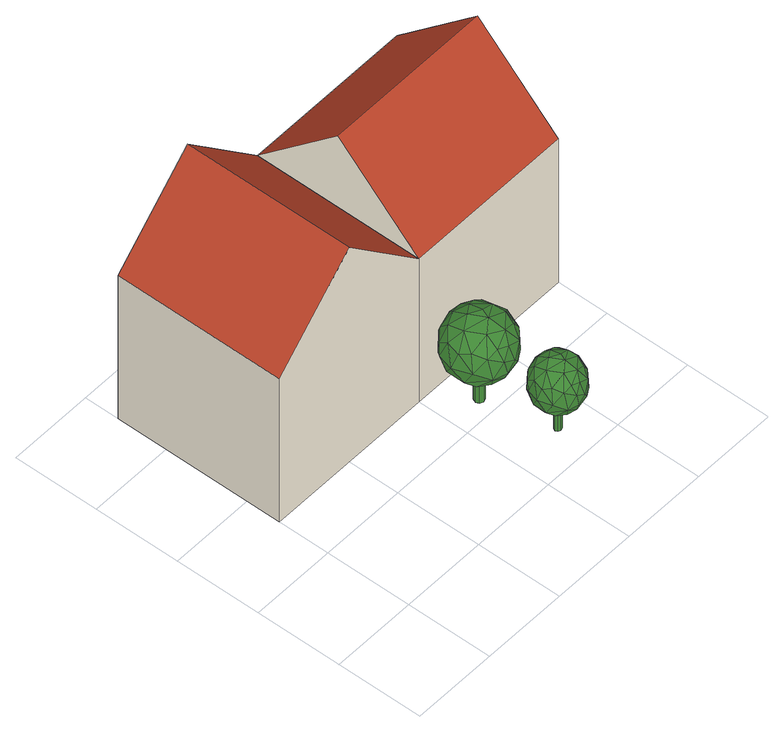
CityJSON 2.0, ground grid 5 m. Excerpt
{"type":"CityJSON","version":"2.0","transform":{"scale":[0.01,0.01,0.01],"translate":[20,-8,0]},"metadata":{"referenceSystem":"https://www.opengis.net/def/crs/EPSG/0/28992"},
"CityObjects":{
"building1":{"type":"Building","attributes":{"description":"This is Building 3","name":"Poe's Hangar","CityObjectRelation.relationType":"adjacent","Suitability.reason":"suitability reason 6","Suitability.description":"suitability description 6","Suitability.value":1,"class":"traffic","function":"hangar","yearOfConstruction":1955,"roofType":"gabled roof","measuredHeight":15,"storeysAboveGround":3,"storeysBelowGround":0,"storeyHeightsAboveGround":3,"QualifiedArea.description":"This is a type of floor area","QualifiedArea.source":"Area value source text","QualifiedArea.value":300,"QualifiedArea.type":"grossFloorArea","bdgAtticThermalStatus":"isOnlyCooled","bdgBasementThermalStatus":"isOnlyHeated","bdgConstructionWeight":"heavy","QualifiedHeight.description":"This is a type of height","QualifiedHeight.source":"Height value source text","QualifiedHeight.value":15,"QualifiedHeight.type":"highestRoofEdge","bdgIsProtected":"false","bdgType":"terracedHouse","QualifiedVolume.description":"This is a type of volume","QualifiedVolume.source":"Volume value source text","QualifiedVolume.value":1250,"QualifiedVolume.type":"grossVolume"},"address":[{"country":"Bespin Territories","locality":"Alderaan","thoroughfareNumber":"3","thoroughfareName":"Bespin Square","postcode":"1977SW"}],"geometry":[{"type":"Solid","lod":"2","boundaries":[[[[0,1,2,3]],[[4,5,6,7]],[[8,9,5,4]],[[2,8,4,7,3]],[[6,5,9,1,0]],[[0,3,7,6]],[[8,2,1,9]]]],"semantics":{"surfaces":[{"type":"GroundSurface"},{"type":"RoofSurface","description":"This is RoofSurface 1 (Building 3)","bdgBdrySurfAzimuth":270,"bdgBdrySurfGroundViewFactor":0.5,"bdgBdrySurfInclination":45,"bdgBdrySurfIsAdiabatic":"false","bdgBdrySurfOpeningToSurfaceRatio":0.25,"bdgBdrySurfSkyViewFactor":0.6,"bdgBdrySurfTotalSurfaceArea":70.71},{"type":"RoofSurface","description":"This is RoofSurface 2 (Building 3)","bdgBdrySurfAzimuth":90,"bdgBdrySurfGroundViewFactor":0.5,"bdgBdrySurfInclination":45,"bdgBdrySurfIsAdiabatic":"false","bdgBdrySurfOpeningToSurfaceRatio":0.25,"bdgBdrySurfSkyViewFactor":0.6,"bdgBdrySurfTotalSurfaceArea":70.71},{"type":"WallSurface"}],"values":[[0,1,2,3,3,null,null]]}}]},
"tree1":{"type":"SolitaryVegetationObject","attributes":{"name":"Alderaan Tree 13","species":"Abies nebrodensis","height":5,"crownDiameter":3},"geometry":[{"type":"MultiSurface","lod":"3","boundaries":[[[10,11,12,13,14,15,16,17]],[[16,18,19,17]],[[15,20,18,16]],[[14,21,20,15]],[[13,22,21,14]],[[12,23,22,13]],[[11,24,23,12]],[[10,25,24,11]],[[17,19,25,10]],[[18,20,21,22,23,24,25,19]],[[26,27,28]],[[29,30,31]],[[32,33,34]],[[35,36,37]],[[26,38,27]],[[28,27,39]],[[40,26,28]],[[41,39,27]],[[42,27,38]],[[29,43,30]],[[31,30,33]],[[44,32,45]],[[46,40,47]],[[48,47,49]],[[50,46,48]],[[51,49,47]],[[52,47,40]],[[53,54,51]],[[55,56,36]],[[57,36,44]],[[58,55,57]],[[35,44,36]],[[37,36,56]],[[59,35,37]],[[60,53,61]],[[62,60,58]],[[63,61,53]],[[64,50,65]],[[66,65,59]],[[38,64,66]],[[67,65,50]],[[68,69,67]],[[70,71,53]],[[40,28,52]],[[72,39,73]],[[58,74,55]],[[64,38,26]],[[42,38,75]],[[37,75,59]],[[56,76,37]],[[77,43,29]],[[78,62,58]],[[44,45,78]],[[31,68,79]],[[48,79,50]],[[49,80,48]],[[69,68,32]],[[35,32,44]],[[63,81,61]],[[28,82,70]],[[55,74,83]],[[84,64,85]],[[54,86,87]],[[54,77,86]],[[88,69,89]],[[82,28,39]],[[40,90,26]],[[41,73,39]],[[76,83,41]],[[30,43,34]],[[80,87,29]],[[91,34,43]],[[46,90,40]],[[50,84,46]],[[51,87,49]],[[55,83,56]],[[78,57,44]],[[60,54,53]],[[58,60,81]],[[91,77,62]],[[81,74,58]],[[71,63,53]],[[82,72,63]],[[64,84,50]],[[75,66,59]],[[79,67,50]],[[70,82,71]],[[52,28,70]],[[74,72,73]],[[83,74,73]],[[85,64,26]],[[90,85,26]],[[86,77,29]],[[87,86,29]],[[45,91,62]],[[89,69,32]],[[35,89,32]],[[59,88,89]],[[42,41,27]],[[76,41,42]],[[80,29,31]],[[34,33,30]],[[45,32,34]],[[48,46,47]],[[52,51,47]],[[70,51,52]],[[57,55,36]],[[62,77,60]],[[63,72,81]],[[66,64,65]],[[67,88,65]],[[67,69,88]],[[37,76,75]],[[76,42,75]],[[78,45,62]],[[48,80,79]],[[80,31,79]],[[41,83,73]],[[76,56,83]],[[68,31,33]],[[80,49,87]],[[33,32,68]],[[91,45,34]],[[46,85,90]],[[46,84,85]],[[51,54,87]],[[70,53,51]],[[78,58,57]],[[35,59,89]],[[60,77,54]],[[81,60,61]],[[91,43,77]],[[81,72,74]],[[71,82,63]],[[82,39,72]],[[75,38,66]],[[65,88,59]],[[79,68,67]]]}]},
"tree2":{"type":"SolitaryVegetationObject","attributes":{"name":"Alderaan Tree 11","species":"Abies nebrodensis","height":6,"crownDiameter":4},"geometry":[{"type":"MultiSurface","lod":"3","boundaries":[[[92,93,94,95,96,97,98,99]],[[98,100,101,99]],[[97,102,100,98]],[[96,103,102,97]],[[95,104,103,96]],[[94,105,104,95]],[[93,106,105,94]],[[92,107,106,93]],[[99,101,107,92]],[[100,102,103,104,105,106,107,101]],[[108,109,110]],[[111,112,113]],[[114,115,116]],[[117,118,119]],[[108,120,109]],[[110,109,121]],[[122,108,110]],[[123,121,109]],[[124,109,120]],[[111,125,112]],[[113,112,115]],[[126,114,127]],[[128,122,129]],[[130,129,131]],[[132,128,130]],[[133,131,129]],[[134,129,122]],[[135,136,133]],[[137,138,118]],[[139,118,126]],[[140,137,139]],[[117,126,118]],[[119,118,138]],[[141,117,119]],[[142,135,143]],[[144,142,140]],[[145,143,135]],[[146,132,147]],[[148,147,141]],[[120,146,148]],[[149,147,132]],[[150,151,149]],[[152,153,135]],[[122,110,134]],[[154,121,155]],[[140,156,137]],[[146,120,108]],[[124,120,157]],[[119,157,141]],[[138,158,119]],[[159,125,111]],[[160,144,140]],[[126,127,160]],[[113,150,161]],[[130,161,132]],[[131,162,130]],[[151,150,114]],[[117,114,126]],[[145,163,143]],[[110,164,152]],[[137,156,165]],[[166,146,167]],[[136,168,169]],[[136,159,168]],[[170,151,171]],[[164,110,121]],[[122,172,108]],[[123,155,121]],[[158,165,123]],[[112,125,116]],[[162,169,111]],[[173,116,125]],[[128,172,122]],[[132,166,128]],[[133,169,131]],[[137,165,138]],[[160,139,126]],[[142,136,135]],[[140,142,163]],[[173,159,144]],[[163,156,140]],[[153,145,135]],[[164,154,145]],[[146,166,132]],[[157,148,141]],[[161,149,132]],[[152,164,153]],[[134,110,152]],[[156,154,155]],[[165,156,155]],[[167,146,108]],[[172,167,108]],[[168,159,111]],[[169,168,111]],[[127,173,144]],[[171,151,114]],[[117,171,114]],[[141,170,171]],[[124,123,109]],[[158,123,124]],[[162,111,113]],[[116,115,112]],[[127,114,116]],[[130,128,129]],[[134,133,129]],[[152,133,134]],[[139,137,118]],[[144,159,142]],[[145,154,163]],[[148,146,147]],[[149,170,147]],[[149,151,170]],[[119,158,157]],[[158,124,157]],[[160,127,144]],[[130,162,161]],[[162,113,161]],[[123,165,155]],[[158,138,165]],[[150,113,115]],[[162,131,169]],[[115,114,150]],[[173,127,116]],[[128,167,172]],[[128,166,167]],[[133,136,169]],[[152,135,133]],[[160,140,139]],[[117,141,171]],[[142,159,136]],[[163,142,143]],[[173,125,159]],[[163,154,156]],[[153,164,145]],[[164,121,154]],[[157,120,148]],[[147,170,141]],[[161,150,149]]]}]},
"building2":{"type":"Building","attributes":{"description":"This is Building 4","name":"Fin's Cabin","CityObjectRelation.relationType":"adjacent","Suitability.reason":"suitability reason 7","Suitability.description":"suitability description 7","Suitability.value":0,"class":"habitation","function":"residential building","yearOfConstruction":1955,"roofType":"gabled roof","measuredHeight":15,"storeysAboveGround":3,"storeysBelowGround":0,"storeyHeightsAboveGround":3,"QualifiedArea.description":"This is a type of floor area","QualifiedArea.source":"Area value source text","QualifiedArea.value":300,"QualifiedArea.type":"grossFloorArea","bdgAtticThermalStatus":"isOnlyCooled","bdgBasementThermalStatus":"isOnlyHeated","bdgConstructionWeight":"heavy","QualifiedHeight.description":"This is a type of height","QualifiedHeight.source":"Height value source text","QualifiedHeight.value":15,"QualifiedHeight.type":"highestRoofEdge","bdgIsProtected":"false","bdgType":"terracedHouse","QualifiedVolume.description":"This is a type of volume","QualifiedVolume.source":"Volume value source text","QualifiedVolume.value":1250,"QualifiedVolume.type":"grossVolume"},"address":[{"country":"Bespin Territories","locality":"Alderaan","thoroughfareNumber":"4","thoroughfareName":"Bespin Square","postcode":"1977SW"}],"geometry":[{"type":"MultiSurface","lod":"2","boundaries":[[[2,1,174,175]],[[176,177,8,178]],[[179,9,177,176]],[[174,179,176,178,175]],[[177,9,8]],[[178,8,2,175]],[[1,9,179,174]],[[1,2,8,177,9]]],"semantics":{"surfaces":[{"type":"GroundSurface"},{"type":"RoofSurface","description":"This is RoofSurface 1 (Building 4)","bdgBdrySurfAzimuth":180,"bdgBdrySurfGroundViewFactor":0.5,"bdgBdrySurfInclination":45,"bdgBdrySurfIsAdiabatic":"false","bdgBdrySurfOpeningToSurfaceRatio":0.25,"bdgBdrySurfSkyViewFactor":0.6,"bdgBdrySurfTotalSurfaceArea":70.71},{"type":"RoofSurface","description":"This is RoofSurface 2 (Building 4)","bdgBdrySurfAzimuth":0,"bdgBdrySurfGroundViewFactor":0.5,"bdgBdrySurfInclination":45,"bdgBdrySurfIsAdiabatic":"false","bdgBdrySurfOpeningToSurfaceRatio":0.25,"bdgBdrySurfSkyViewFactor":0.6,"bdgBdrySurfTotalSurfaceArea":70.71},{"type":"WallSurface"}],"values":[0,1,2,3,3,3,3,null]}}]}
},
"vertices":[
[0,1800,0],[1000,1800,0],[1000,800,0],[0,800,0],[500,800,1500],[500,1800,1500],[0,1800,1000],[0,800,1000],[1000,800,1000],[1000,1800,1000],
[1315,185,0],[1300,179,0],[1285,185,0],[1279,200,0],[1285,215,0],[1300,221,0],[1315,215,0],[1321,200,0],[1315,215,150],[1321,200,150],[1300,221,150],[1285,215,150],[1279,200,150],[1285,185,150],[1300,179,150],[1315,185,150],[1372,326,275],[1306,351,326],[1374,326,369],[1372,74,375],[1321,51,325],[1356,69,270],[1228,74,275],[1285,55,279],[1270,56,358],[1173,159,243],[1150,201,318],[1175,244,241],[1300,328,230],[1293,332,408],[1428,278,330],[1238,335,348],[1244,331,270],[1307,68,408],[1173,120,325],[1216,89,394],[1434,219,251],[1450,199,332],[1425,156,241],[1431,130,317],[1378,196,172],[1434,188,404],[1426,257,389],[1378,204,478],[1396,158,454],[1175,237,413],[1169,270,317],[1166,181,399],[1217,200,474],[1215,205,179],[1307,163,498],[1321,200,500],[1258,127,474],[1319,263,485],[1337,274,176],[1297,200,146],[1281,263,165],[1319,137,165],[1300,80,219],[1265,109,191],[1398,273,430],[1358,274,463],[1272,298,455],[1226,317,394],[1219,274,448],[1233,277,194],[1201,307,280],[1328,102,455],[1187,138,416],[1367,123,194],[1399,93,280],[1272,231,496],[1341,319,421],[1181,281,374],[1381,241,184],[1398,273,220],[1386,114,427],[1419,119,374],[1247,153,168],[1202,127,220],[1419,281,276],[1259,81,421],
[1220,580,0],[1200,572,0],[1180,580,0],[1172,600,0],[1180,620,0],[1200,628,0],[1220,620,0],[1228,600,0],[1220,620,180],[1228,600,180],[1200,628,180],[1180,620,180],[1172,600,180],[1180,580,180],[1200,572,180],[1220,580,180],[1297,768,330],[1208,802,391],[1298,768,442],[1297,432,450],[1228,402,391],[1275,425,324],[1103,432,330],[1180,406,335],[1159,407,429],[1030,545,292],[1000,601,381],[1033,659,289],[1200,770,276],[1191,776,490],[1371,704,396],[1117,780,417],[1125,775,324],[1209,424,490],[1031,493,390],[1088,452,473],[1379,625,301],[1400,599,399],[1367,541,289],[1375,506,380],[1303,594,207],[1379,584,485],[1368,677,467],[1303,606,573],[1328,544,545],[1033,649,495],[1025,694,380],[1021,575,479],[1090,600,568],[1087,606,215],[1209,550,597],[1228,600,600],[1144,503,568],[1225,683,582],[1249,699,211],[1197,600,176],[1175,683,198],[1225,517,198],[1200,440,262],[1153,479,229],[1330,697,516],[1277,699,556],[1163,731,546],[1101,756,472],[1092,699,537],[1111,703,233],[1068,742,336],[1237,469,546],[1049,518,499],[1289,497,233],[1332,458,336],[1163,641,595],[1254,759,506],[1042,709,448],[1308,655,221],[1330,697,264],[1314,485,513],[1358,491,448],[1130,537,201],[1070,503,264],[1358,709,332],[1146,441,506],
[2000,1800,0],[2000,800,0],[2000,1300,1500],[1000,1300,1500],[2000,800,1000],[2000,1800,1000]
]}
